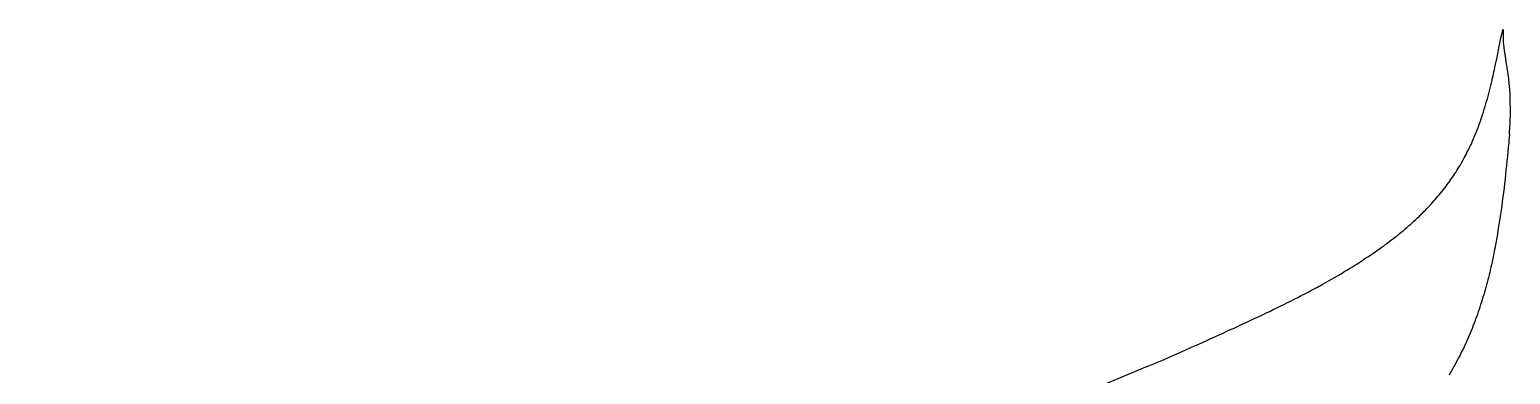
# Model space of a CAD drawing. Header units: millimetres. Extents: x -1718 to 143559, y -78490 to 15626.
# Drawn here: x 131455 to 143555, y -34789 to -31972 of the extents above; entities that cross this region are included whole.
import ezdxf

# ---------------------------------------------------------------- set-up
doc = ezdxf.new("R2010")
doc.units = ezdxf.units.MM
doc.header["$MEASUREMENT"] = 0
doc.layers.get('0').update_dxf_attribs({"linetype": 'CONTINUOUS'})

msp = doc.modelspace()

# ---------------------------------------------------------------- linework, layer by layer
at = {"color": 7, "ltscale": 0.03937}
for points in [[(140786, -34640), (140897, -34590), (140954, -34565), (140996, -34547), (141038, -34528), (141095, -34502), (141151, -34477), (141208, -34451), (141238, -34437), (141269, -34423), (141297, -34410), (141325, -34397), (141369, -34377), (141413, -34357), (141457, -34336), (141501, -34315), (141523, -34305), (141545, -34294), (141566, -34284), (141588, -34274), (141617, -34260), (141646, -34246), (141674, -34231), (141710, -34214), (141728, -34205), (141746, -34196), (141770, -34184), (141794, -34172), (141817, -34160), (141846, -34145), (141874, -34130), (141902, -34116), (141930, -34101), (141958, -34086), (141973, -34078), (141988, -34070), (142002, -34062), (142017, -34054), (142036, -34043), (142056, -34032), (142075, -34021), (142099, -34007), (142123, -33994), (142147, -33980), (142171, -33966), (142195, -33952), (142218, -33938), (142241, -33923), (142265, -33909), (142288, -33895), (142299, -33888), (142311, -33880), (142326, -33871), (142341, -33861), (142356, -33851), (142375, -33838), (142395, -33826), (142414, -33813), (142432, -33800), (142451, -33787), (142470, -33774), (142488, -33761), (142507, -33747), (142517, -33740), (142526, -33733), (142536, -33727), (142545, -33720), (142559, -33709), (142573, -33699), (142586, -33688), (142600, -33678), (142616, -33665), (142632, -33653), (142647, -33640), (142662, -33628), (142678, -33615), (142693, -33602), (142708, -33589), (142723, -33576), (142738, -33564), (142752, -33550), (142767, -33537), (142781, -33524), (142795, -33511), (142809, -33498), (142816, -33491), (142823, -33484), (142830, -33477), (142837, -33471), (142849, -33459), (142861, -33446), (142872, -33434), (142884, -33422), (142896, -33410), (142907, -33397), (142918, -33385), (142929, -33372), (142941, -33360), (142952, -33347), (142963, -33333), (142975, -33320), (142986, -33306), (142997, -33293), (143008, -33279), (143018, -33265), (143029, -33251), (143039, -33238), (143049, -33224), (143059, -33210), (143069, -33196), (143079, -33181), (143089, -33167), (143098, -33153), (143108, -33139), (143117, -33124), (143126, -33110), (143135, -33095), (143144, -33081), (143152, -33066), (143161, -33051), (143169, -33036), (143177, -33021), (143185, -33007), (143193, -32992), (143200, -32977), (143208, -32963), (143215, -32948), (143222, -32934), (143229, -32919), (143236, -32905), (143242, -32890), (143249, -32875), (143254, -32863), (143260, -32850), (143265, -32837), (143270, -32824), (143274, -32816), (143277, -32807), (143284, -32790), (143291, -32773), (143297, -32755), (143303, -32738), (143310, -32720), (143316, -32702), (143322, -32684), (143328, -32667), (143334, -32649), (143339, -32631), (143342, -32620), (143346, -32610), (143349, -32600), (143352, -32589), (143358, -32568), (143364, -32547), (143370, -32526), (143375, -32505), (143381, -32484), (143386, -32462), (143392, -32440), (143398, -32417), (143403, -32395), (143406, -32380), (143410, -32365), (143413, -32350), (143417, -32334), (143420, -32318), (143424, -32302), (143431, -32269), (143437, -32242), (143443, -32214), (143452, -32171), (143459, -32136), (143470, -32083), (143481, -32029), (143487, -32002), (143492, -31975)], [(143499, -32068), (143499, -32061), (143499, -32054), (143498, -32047), (143498, -32041), (143498, -32034), (143498, -32027), (143498, -32020), (143498, -32014), (143498, -32008), (143498, -31997), (143498, -31987), (143499, -31973)], [(143506, -32137), (143505, -32123), (143504, -32116), (143503, -32109), (143502, -32099), (143501, -32089), (143500, -32078), (143499, -32068)], [(143521, -32235), (143517, -32212), (143514, -32193), (143512, -32174), (143510, -32165), (143509, -32156), (143508, -32147), (143506, -32137)], [(143552, -32497), (143552, -32490), (143552, -32483), (143551, -32477), (143551, -32470), (143550, -32457), (143549, -32443), (143548, -32429), (143546, -32415), (143545, -32400), (143543, -32386), (143542, -32371), (143540, -32356), (143538, -32341), (143536, -32331), (143535, -32321), (143532, -32301), (143529, -32281), (143526, -32266), (143521, -32235)], [(143548, -32826), (143549, -32808), (143551, -32776), (143551, -32762), (143552, -32749), (143553, -32736), (143553, -32724), (143554, -32711), (143554, -32699), (143555, -32686), (143555, -32673), (143555, -32659), (143555, -32644), (143555, -32629), (143555, -32614), (143555, -32599), (143554, -32580), (143554, -32561), (143553, -32549), (143553, -32538), (143553, -32523), (143553, -32513), (143552, -32504), (143552, -32497)], [(143548, -32827), (143543, -32874), (143541, -32898), (143538, -32935), (143534, -32971), (143531, -33008), (143527, -33045), (143523, -33082), (143519, -33119), (143515, -33155), (143511, -33192), (143507, -33229), (143503, -33266), (143498, -33303), (143493, -33339), (143489, -33376), (143484, -33412), (143479, -33446), (143474, -33480), (143469, -33514), (143464, -33547), (143461, -33564), (143459, -33581), (143456, -33597), (143453, -33614), (143449, -33643), (143444, -33672), (143441, -33687), (143438, -33702), (143436, -33716), (143433, -33731), (143430, -33750), (143426, -33769), (143422, -33788), (143418, -33809), (143414, -33830), (143409, -33852), (143405, -33873), (143400, -33893), (143395, -33914), (143391, -33935), (143386, -33956), (143381, -33976), (143376, -33997), (143371, -34017), (143365, -34038), (143360, -34058), (143354, -34078), (143349, -34098), (143343, -34118), (143337, -34138), (143331, -34159), (143325, -34179), (143319, -34199), (143312, -34219), (143306, -34239), (143299, -34259), (143292, -34279), (143285, -34299), (143278, -34318), (143271, -34338), (143264, -34357), (143257, -34377), (143249, -34396), (143242, -34415), (143234, -34434), (143226, -34453), (143218, -34471), (143210, -34490), (143202, -34509), (143194, -34527), (143185, -34545), (143177, -34563), (143168, -34582), (143159, -34600), (143150, -34618), (143141, -34636), (143132, -34654), (143123, -34671), (143113, -34689), (143104, -34707), (143094, -34725), (143084, -34742), (143074, -34760), (143064, -34777), (143054, -34794)], [(140586, -34724), (139700, -35097), (138813, -35470), (136987, -36238), (135161, -37006), (132727, -38030), (131455, -38565)], [(140586, -34724), (140613, -34713), (140665, -34691), (140725, -34666), (140786, -34640)]]:
    msp.add_lwpolyline(points, dxfattribs=at)
msp.add_arc((143496, -31976), 4.06, 52.4463, 154.5948)
msp.add_arc((143540, -32826), 7.93, 354.9036, 356.9234, dxfattribs=at)

doc.saveas('drawing.dxf')
